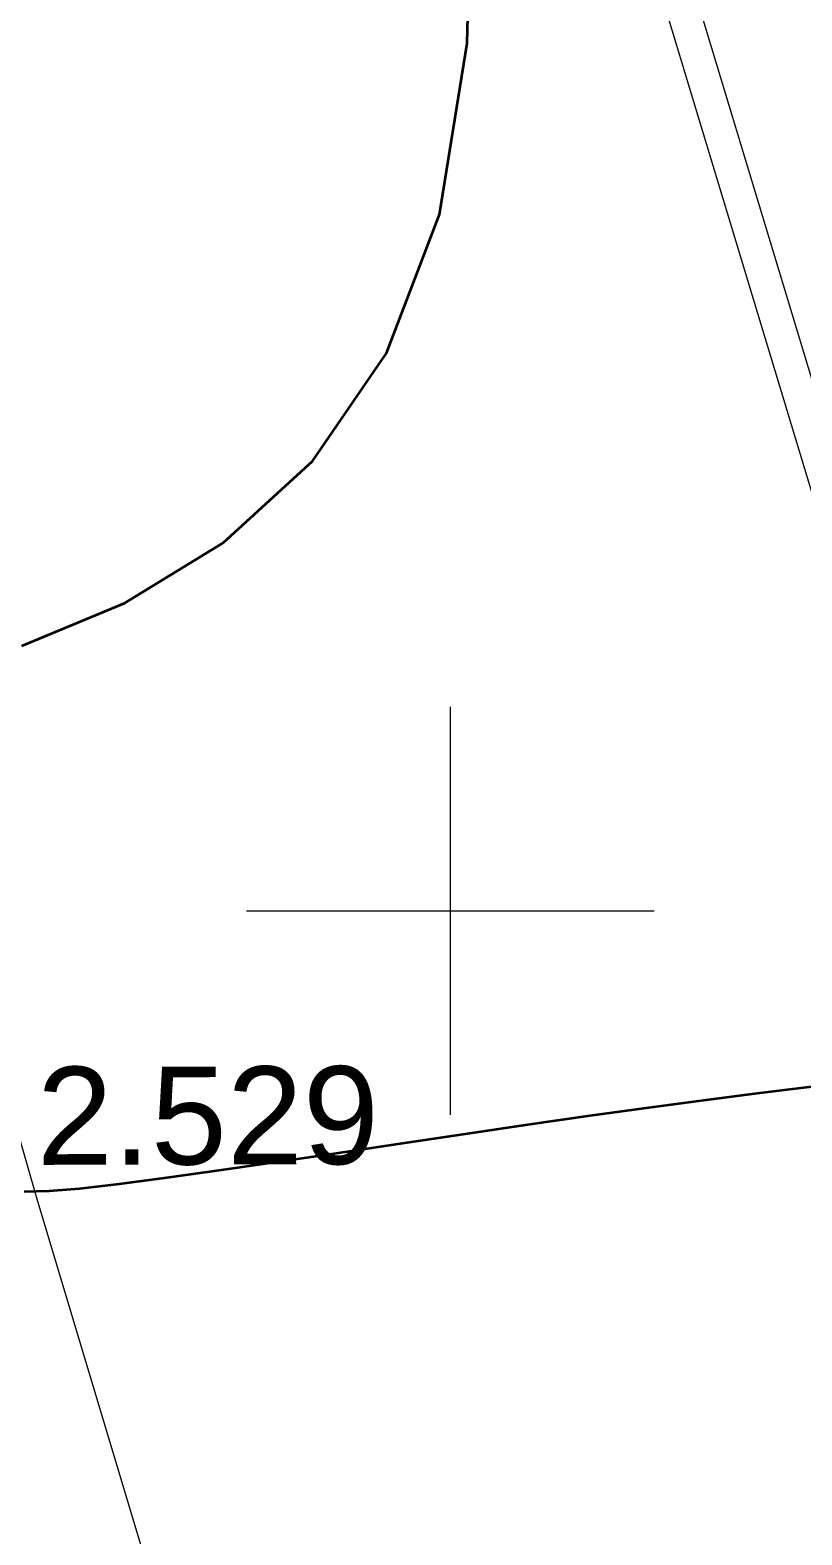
# Model space of a CAD drawing. Header units: millimetres. Extents: x 563604 to 809435, y 2337 to 1331933.
# Drawn here: x 749878 to 754609, y 1212109 to 1221331 of the extents above; entities that cross this region are included whole.
import ezdxf

# ---------------------------------------------------------------- set-up
doc = ezdxf.new("R2010")
doc.units = ezdxf.units.MM
for name, color, linetype, lineweight in [('CD TAI', 7, 'Continuous', 9), ('DM CAI-1', 9, 'Continuous', 35), ('khung-1', 253, 'Continuous', 9), ('MEP DUONG NHUA-1', 253, 'Continuous', 9), ('NCV_TKCS_HIEN TRANG_251226_dwg-1', 253, 'Continuous', 9), ('Phu-1', 253, 'Continuous', 9)]:
    doc.layers.add(name, color=color, linetype=linetype, lineweight=lineweight)
doc.styles.add('Arial', font='arial_0.ttf', dxfattribs={"height": 600.128024})

# ---------------------------------------------------------------- blocks, each defined once
blk = doc.blocks.new('NCV_TKCS_HIEN TRANG_251226_dwg-1595164-TỔNG THỂ_HIỆN TRẠNG KHU ĐẤT')
at = {"layer": 'DM CAI-1', "flags": 128}
for points in [[(754858.8, 1214878.4), (754602.6, 1214847.3), (754318, 1214811.8), (754006.5, 1214771.7), (753669.7, 1214726.7), (753308.8, 1214676.7), (752926.8, 1214621.8), (752531.7, 1214563.7), (752132.8, 1214504.3), (751739.4, 1214445.5), (751360.9, 1214389.4), (751006.6, 1214337.8), (750686, 1214292.9), (750408.3, 1214256.4), (750179.8, 1214230.2), (749993.8, 1214214.9), (749840.8, 1214210.8)], [(749826.9, 1217558.2), (750456.6, 1217819.8), (751062.4, 1218187.9), (751609.3, 1218689.4), (752062.4, 1219351.2), (752386.8, 1220200), (752557.4, 1221251), (752588.7, 1222472.1)]]:
    blk.add_lwpolyline(points, dxfattribs=at)
at = {"layer": 'khung-1'}
for p, q in [((752454.3, 1214683), (752454.3, 1217183)), ((751204.3, 1215933), (753704.3, 1215933))]:
    blk.add_line(p, q, dxfattribs=at)
at = {"layer": 'MEP DUONG NHUA-1', "flags": 128}
blk.add_lwpolyline([(716231.5, 1321591.7), (717133.5, 1319975.5), (720696.1, 1309813.7), (723366.6, 1301357.1), (725670.4, 1294397), (733749.3, 1266649), (735367.7, 1261954.8), (739458.1, 1249812.8), (743658, 1235750.6), (749920.1, 1214169.6), (754437.4, 1199109), (756928.6, 1191184.1), (760666.8, 1178214.1), (762672.6, 1171661.4), (768012.8, 1151455.6)], dxfattribs=at)
at = {"layer": 'Phu-1', "flags": 128}
for points in [[(769028.3, 1171105.2), (766168.6, 1180526.5), (761656.7, 1195370.1), (760085, 1200663.6), (755802.9, 1214757.6), (749369.6, 1236019.1), (746943.2, 1244076.1), (746708, 1244963.7), (746817.3, 1246147.3), (747361.5, 1246969.7), (748114.5, 1247436.6), (748802.1, 1247703.3), (749942.3, 1247695.9), (750821.7, 1247212.9), (751272.6, 1246441.8), (773708.2, 1172423.5)], [(769210.4, 1171194.1), (766360, 1180584.6), (761848.3, 1195427.7), (760276.6, 1200721.1), (755994.4, 1214815.6), (749561.1, 1236076.9), (747135.7, 1244130.6), (746910.5, 1244980.7), (747011.9, 1246078.8), (747504.1, 1246822.8), (748204.2, 1247256.8), (748838.9, 1247503), (749890.4, 1247496.2), (750676.9, 1247064.2), (751088, 1246361.2), (773506.2, 1172400.2)]]:
    blk.add_lwpolyline(points, dxfattribs=at)
at = {"layer": 'CD TAI', "insert": (749918.2, 1214977), "char_height": 600.13, "width": 2512.823, "attachment_point": 1, "rotation": 0.13459, "line_spacing_factor": 0.941778, "style": 'Arial'}
blk.add_mtext('2.529', dxfattribs=at)

msp = doc.modelspace()

# ---------------------------------------------------------------- block references
at = {"layer": 'NCV_TKCS_HIEN TRANG_251226_dwg-1'}
msp.add_blockref('NCV_TKCS_HIEN TRANG_251226_dwg-1595164-TỔNG THỂ_HIỆN TRẠNG KHU ĐẤT', (0, 0), dxfattribs=at)

doc.saveas('drawing.dxf')
